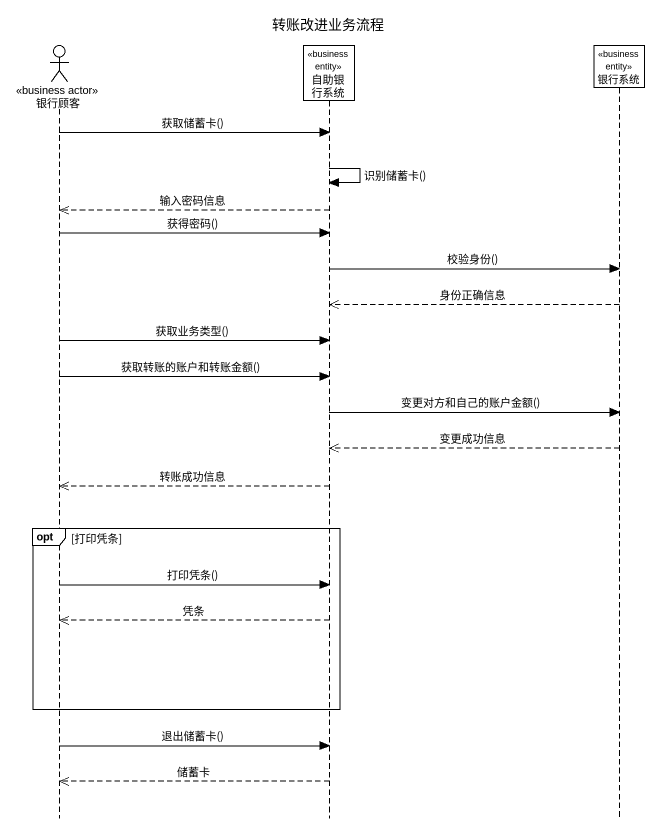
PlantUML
@startuml
title 转账改进业务流程
hide footbox
actor 银行顾客 <<business actor>>
participant 自助银行系统 <<business entity>>
participant 银行系统 <<business entity>>

银行顾客 -> 自助银行系统 : 获取储蓄卡()
自助银行系统 -> 自助银行系统 : 识别储蓄卡()
自助银行系统 -->> 银行顾客 : 输入密码信息
银行顾客 -> 自助银行系统 : 获得密码()
自助银行系统 -> 银行系统 : 校验身份()
银行系统 -->> 自助银行系统 : 身份正确信息
银行顾客 -> 自助银行系统 : 获取业务类型()
银行顾客 -> 自助银行系统 : 获取转账的账户和转账金额()
自助银行系统 -> 银行系统 : 变更对方和自己的账户金额()
银行系统 -->> 自助银行系统 : 变更成功信息
自助银行系统 -->> 银行顾客 : 转账成功信息
opt 打印凭条
  银行顾客 -> 自助银行系统 : 打印凭条()
  自助银行系统 -->> 银行顾客 : 凭条
end
银行顾客 -> 自助银行系统 : 退出储蓄卡()
自助银行系统 -->> 银行顾客 : 储蓄卡
@enduml
